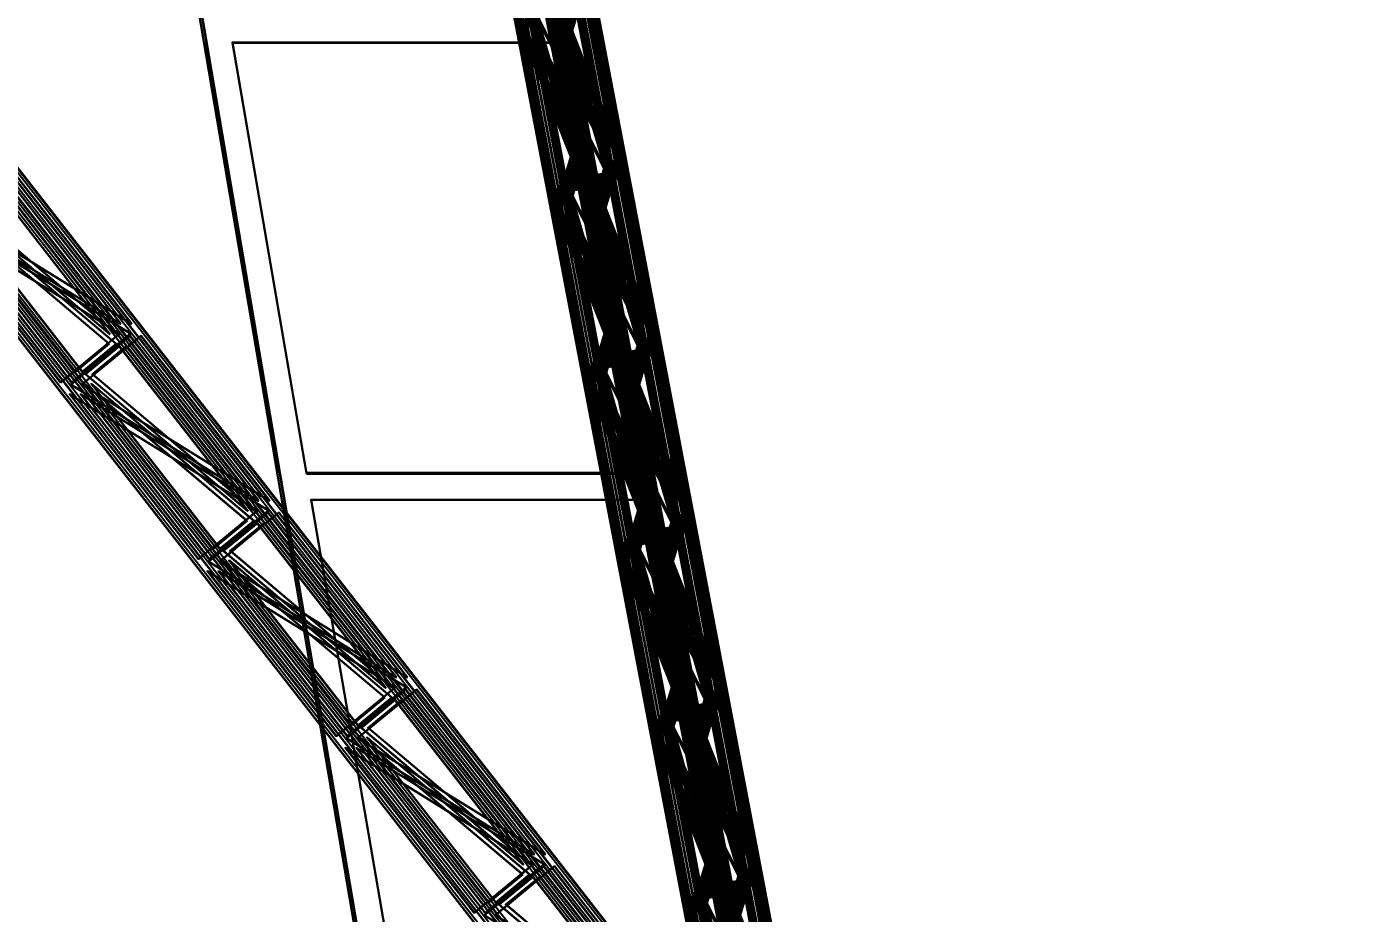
# Model space of a CAD drawing. Header units: millimetres. Extents: x -84906 to 117550, y -3000 to 338000.
# Drawn here: x 14129 to 22984, y 68178 to 74025 of the extents above; entities that cross this region are included whole.
import ezdxf

# ---------------------------------------------------------------- set-up
doc = ezdxf.new("R2010")
doc.units = ezdxf.units.MM
doc.layers.add('D-STR-DIM', color=7, linetype='Continuous', lineweight=13)
doc.layers.add('D-STR-STRC', color=7, linetype='Continuous', lineweight=25)
doc.styles.add('OpenSansCondensed-Light', font='OpenSansCondensed-Light.ttf')
doc.styles.add('TOWER_UNICODE', font='Arial Unicode.ttf')
doc.dimstyles.new('EZDXF', dxfattribs={"dimtxt": 0.25, "dimasz": 0.175, "dimexe": 0.375, "dimexo": 0.125, "dimgap": 0.1, "dimtad": 1, "dimlfac": 100, "dimzin": 12, "dimdsep": 46, "dimtxsty": 'OpenSansCondensed-Light', "dimblk": 'ARCHTICK', "dimcen": 2.5, "dimazin": 3, "dimtfac": 0.5, "dimtmove": 2, "dimatfit": 3})

# ---------------------------------------------------------------- blocks, each defined once
blk = doc.blocks.new('_ARCHTICK')
at = {"color": 0, "linetype": 'BYBLOCK', "const_width": 0.15}
blk.add_lwpolyline([(-0.5, -0.5), (0.5, 0.5)], dxfattribs=at)

msp = doc.modelspace()

# ---------------------------------------------------------------- linework, layer by layer
at = {"layer": 'D-STR-STRC'}
for points in [[(19367.7, 66200.3), (18882.7, 65799.7), (7969.6, 79799.7), (8454.5, 80200.3)], [(19371.5, 66200.3), (18886.5, 65799.7), (7973.4, 79799.7), (8458.3, 80200.3)], [(19439.7, 66200.3), (18954.8, 65799.7), (8041.7, 79799.7), (8526.6, 80200.3)], [(19443.5, 66200.3), (18958.6, 65799.7), (8045.5, 79799.7), (8530.4, 80200.3)], [(19115.4, 66149.7), (18912.2, 65850.3), (16249.1, 79850.3), (16452.3, 80149.7)], [(19130.3, 66149.7), (18927.2, 65850.3), (16264, 79850.3), (16467.2, 80149.7)], [(19094.4, 66168.5), (18927.3, 65831.5), (16264.2, 79831.5), (16431.3, 80168.5)], [(19078.8, 66185.3), (18939.1, 65814.7), (16276, 79814.7), (16415.7, 80185.3)], [(19109.7, 66168.5), (18942.5, 65831.5), (16279.4, 79831.5), (16446.5, 80168.5)], [(19066.9, 66200.3), (18948.5, 65799.7), (16285.4, 79799.7), (16403.7, 80200.3)], [(19094.3, 66185.3), (18954.5, 65814.7), (16291.4, 79814.7), (16431.1, 80185.3)], [(19082.4, 66200.3), (18964.1, 65799.7), (16300.9, 79799.7), (16419.3, 80200.3)], [(19399.1, 66149.7), (19195.9, 65850.3), (16532.8, 79850.3), (16736, 80149.7)], [(19414, 66149.7), (19210.9, 65850.3), (16547.7, 79850.3), (16750.9, 80149.7)], [(19383.7, 66168.5), (19216.6, 65831.5), (16553.5, 79831.5), (16720.6, 80168.5)], [(19399, 66168.5), (19231.8, 65831.5), (16568.7, 79831.5), (16735.8, 80168.5)], [(19371.7, 66185.3), (19232, 65814.7), (16568.9, 79814.7), (16708.6, 80185.3)], [(19362.2, 66200.3), (19243.9, 65799.7), (16580.7, 79799.7), (16699.1, 80200.3)], [(19387.1, 66185.3), (19247.4, 65814.7), (16584.3, 79814.7), (16724, 80185.3)], [(19377.7, 66200.3), (19259.4, 65799.7), (16596.3, 79799.7), (16714.6, 80200.3)], [(19297.4, 66131.4), (18979.1, 65868.6), (8066, 79868.6), (8384.2, 80131.4)], [(19301.2, 66131.4), (18982.9, 65868.6), (8069.8, 79868.6), (8388, 80131.4)], [(19343.4, 66131.4), (19025.1, 65868.6), (8112, 79868.6), (8430.2, 80131.4)], [(19347.1, 66131.4), (19028.9, 65868.6), (8115.8, 79868.6), (8434, 80131.4)], [(19131.8, 66098.3), (18998.5, 65901.7), (16335.3, 79901.7), (16468.7, 80098.3)], [(19118.1, 66110.6), (19008.4, 65889.4), (16345.2, 79889.4), (16454.9, 80110.6)], [(19146.7, 66098.3), (19013.4, 65901.7), (16350.3, 79901.7), (16483.6, 80098.3)], [(19107.8, 66121.6), (19016.1, 65878.4), (16353, 79878.4), (16444.7, 80121.6)], [(19100, 66131.4), (19022.3, 65868.6), (16359.2, 79868.6), (16436.8, 80131.4)], [(19133.3, 66110.6), (19023.6, 65889.4), (16360.5, 79889.4), (16470.2, 80110.6)], [(19123.2, 66121.6), (19031.5, 65878.4), (16368.4, 79878.4), (16460.1, 80121.6)], [(19115.5, 66131.4), (19037.8, 65868.6), (16374.7, 79868.6), (16452.4, 80131.4)], [(19312.9, 66098.3), (19179.5, 65901.7), (16516.4, 79901.7), (16649.7, 80098.3)], [(19302.7, 66110.6), (19193, 65889.4), (16529.8, 79889.4), (16639.5, 80110.6)], [(19327.8, 66098.3), (19194.5, 65901.7), (16531.3, 79901.7), (16664.7, 80098.3)], [(19294.7, 66121.6), (19203, 65878.4), (16539.9, 79878.4), (16631.6, 80121.6)], [(19317.9, 66110.6), (19208.2, 65889.4), (16545.1, 79889.4), (16654.8, 80110.6)], [(19288.4, 66131.4), (19210.8, 65868.6), (16547.6, 79868.6), (16625.3, 80131.4)], [(19310.1, 66121.6), (19218.4, 65878.4), (16555.3, 79878.4), (16647, 80121.6)], [(19304, 66131.4), (19226.3, 65868.6), (16563.2, 79868.6), (16640.8, 80131.4)], [(19597.2, 64963.9), (16823.6, 64963.9), (14256.3, 80041.4), (16729.9, 80041.4)], [(19597.2, 64961.2), (16823.6, 64961.2), (14256.3, 80038.8), (16729.9, 80038.8)], [(16823.6, 64958.2), (19597.2, 64958.2), (16729.9, 80035.8), (14256.3, 80035.8)], [(16839.3, 64963.9), (16839.3, 64963.9), (14272, 80041.4), (14272, 80041.4)], [(19379.3, 66051.2), (18947, 65969.7), (16283.8, 79969.7), (16716.2, 80051.2)], [(19379.3, 66051.2), (18947, 65969.7), (16283.8, 79969.7), (16716.2, 80051.2)], [(19379.3, 66049.7), (18947, 65968.2), (16283.8, 79968.2), (16716.2, 80049.7)], [(19379.3, 66049.7), (18947, 65968.2), (16283.8, 79968.2), (16716.2, 80049.7)], [(19379.3, 66031.8), (18947, 65950.3), (16283.8, 79950.3), (16716.2, 80031.8)], [(19379.3, 66031.8), (18947, 65950.3), (16283.8, 79950.3), (16716.2, 80031.8)], [(19379.3, 66030.3), (18947, 65948.8), (16283.8, 79948.8), (16716.2, 80030.3)], [(19379.3, 66030.3), (18947, 65948.8), (16283.8, 79948.8), (16716.2, 80030.3)], [(19379.3, 66041.1), (18947, 65958.9), (16283.9, 79958.9), (16716.1, 80041.1)], [(19581.5, 64958.2), (19581.5, 64958.2), (16714.2, 80035.8), (16714.2, 80035.8)], [(17493.6, 74335.2), (17398.3, 74012.9), (17191.3, 75101.6)], [(17509.1, 74335.2), (17413.9, 74012.9), (17206.8, 75101.6)], [(17788.9, 74335.2), (17693.7, 74012.9), (17486.6, 75101.6)], [(17804.4, 74335.2), (17709.2, 74012.9), (17502.1, 75101.6)], [(17727.3, 73221.3), (17520.9, 74306.4), (17408.4, 74008.2)], [(17717.1, 73231.8), (17510.1, 74320.4), (17414.8, 73998.1)], [(17742.7, 73221.3), (17536.3, 74306.4), (17423.9, 74008.2)], [(17732.7, 73231.8), (17525.6, 74320.4), (17430.4, 73998.1)], [(18020.2, 73221.3), (17813.8, 74306.4), (17701.3, 74008.2)], [(18012.5, 73231.8), (17805.4, 74320.4), (17710.2, 73998.1)], [(18035.6, 73221.3), (17829.2, 74306.4), (17716.8, 74008.2)], [(18028, 73231.8), (17820.9, 74320.4), (17725.7, 73998.1)], [(17759, 73195.1), (17553.8, 74273.4), (17390.3, 74032.4)], [(17740.7, 73209), (17535, 74290.7), (17400.4, 74019.6)], [(17773.9, 73195.1), (17568.8, 74273.4), (17405.3, 74032.4)], [(17755.9, 73209), (17550.2, 74290.7), (17415.7, 74019.6)], [(17775.4, 73143.6), (17570.2, 74221.9), (17476.6, 74083.9)], [(17764.3, 73151.1), (17558.6, 74232.8), (17481.5, 74077.5)], [(17756.3, 73157.6), (17549.9, 74242.7), (17485.4, 74071.9)], [(17750.2, 73162.9), (17543.1, 74251.6), (17488.6, 74067)], [(17790.3, 73143.6), (17585.2, 74221.9), (17491.5, 74083.9)], [(17779.5, 73151.1), (17573.8, 74232.8), (17496.7, 74077.5)], [(17771.7, 73157.6), (17565.3, 74242.7), (17500.9, 74071.9)], [(17765.8, 73162.9), (17558.7, 74251.6), (17504.1, 74067)], [(17956.4, 73143.6), (17751.3, 74221.9), (17657.6, 74083.9)], [(17948.9, 73151.1), (17743.2, 74232.8), (17666.1, 74077.5)], [(17943.2, 73157.6), (17736.8, 74242.7), (17672.4, 74071.9)], [(17971.3, 73143.6), (17766.2, 74221.9), (17672.6, 74083.9)], [(18042.7, 73195.1), (17837.5, 74273.4), (17674, 74032.4)], [(17938.7, 73162.9), (17731.6, 74251.6), (17677.1, 74067)], [(17964.2, 73151.1), (17758.4, 74232.8), (17681.4, 74077.5)], [(17958.6, 73157.6), (17752.2, 74242.7), (17687.8, 74071.9)], [(18057.6, 73195.1), (17852.5, 74273.4), (17689, 74032.4)], [(18030, 73209), (17824.3, 74290.7), (17689.7, 74019.6)], [(17954.2, 73162.9), (17747.2, 74251.6), (17692.6, 74067)], [(18045.2, 73209), (17839.5, 74290.7), (17705, 74019.6)], [(17994.9, 73114.7), (17791.6, 74183.5), (17482.1, 74125.2)], [(17994.9, 73114.7), (17791.6, 74183.5), (17482.1, 74125.2)], [(17994.9, 73113.2), (17791.6, 74182), (17482.1, 74123.7)], [(17994.9, 73113.2), (17791.6, 74182), (17482.1, 74123.7)], [(17994.9, 73095.4), (17791.6, 74164.2), (17482.1, 74105.9)], [(17994.9, 73095.4), (17791.6, 74164.2), (17482.1, 74105.9)], [(17994.9, 73093.8), (17791.6, 74162.7), (17482.1, 74104.3)], [(17994.9, 73093.8), (17791.6, 74162.7), (17482.1, 74104.3)], [(17994.8, 73104.9), (17791.6, 74173.3), (17482.2, 74114.4)], [(17959.1, 73062.3), (17649.6, 73004), (17446.3, 74072.8)], [(17959.1, 73062.3), (17649.6, 73004), (17446.3, 74072.8)], [(17959.1, 73060.8), (17649.6, 73002.5), (17446.3, 74071.3)], [(17959.1, 73060.8), (17649.6, 73002.5), (17446.3, 74071.3)], [(17959.1, 73043), (17649.6, 72984.7), (17446.3, 74053.5)], [(17959.1, 73043), (17649.6, 72984.7), (17446.3, 74053.5)], [(17959.1, 73041.5), (17649.6, 72983.1), (17446.3, 74052)], [(17959.1, 73041.5), (17649.6, 72983.1), (17446.3, 74052)], [(17959, 73052.2), (17649.6, 72993.4), (17446.4, 74061.8)], [(17752.2, 73134.3), (17588.7, 72893.3), (17383.6, 73971.6)], [(17736.2, 73147.1), (17601.7, 72876), (17396, 73957.6)], [(17767.2, 73134.3), (17603.7, 72893.3), (17398.5, 73971.6)], [(17724.4, 73158.5), (17612, 72860.3), (17405.6, 73945.4)], [(17751.5, 73147.1), (17617, 72876), (17411.2, 73957.6)], [(17739.9, 73158.5), (17627.4, 72860.3), (17421, 73945.4)], [(17768.6, 73082.8), (17675, 72944.7), (17469.9, 74023)], [(17759.8, 73089.2), (17682.8, 72933.9), (17477, 74015.5)], [(17753.4, 73094.8), (17689, 72924), (17482.6, 74009.1)], [(17783.6, 73082.8), (17689.9, 72944.7), (17484.8, 74023)], [(17748.6, 73099.7), (17694, 72915.1), (17487, 74003.7)], [(17775.1, 73089.2), (17698, 72933.9), (17492.3, 74015.5)], [(17768.8, 73094.8), (17704.4, 72924), (17498, 74009.1)], [(17764.1, 73099.7), (17709.6, 72915.1), (17502.5, 74003.7)], [(17949.7, 73082.8), (17856, 72944.7), (17650.9, 74023)], [(17944.5, 73089.2), (17867.4, 72933.9), (17661.7, 74015.5)], [(17964.6, 73082.8), (17871, 72944.7), (17665.8, 74023)], [(18035.9, 73134.3), (17872.4, 72893.3), (17667.3, 73971.6)], [(17940.3, 73094.8), (17875.9, 72924), (17669.5, 74009.1)], [(17937.1, 73099.7), (17882.5, 72915.1), (17675.4, 74003.7)], [(17959.7, 73089.2), (17882.6, 72933.9), (17676.9, 74015.5)], [(18050.9, 73134.3), (17887.4, 72893.3), (17682.3, 73971.6)], [(17955.8, 73094.8), (17891.4, 72924), (17684.9, 74009.1)], [(18025.5, 73147.1), (17891, 72876), (17685.3, 73957.6)], [(17952.6, 73099.7), (17898.1, 72915.1), (17691, 74003.7)], [(18017.3, 73158.5), (17904.9, 72860.3), (17698.5, 73945.4)], [(18040.8, 73147.1), (17906.3, 72876), (17700.5, 73957.6)], [(18032.8, 73158.5), (17920.3, 72860.3), (17713.9, 73945.4)], [(15781.8, 71079.6), (15781.8, 71079.6), (15298.1, 73920.4), (15298.1, 73920.4)], [(15797.5, 71082.3), (15797.5, 71082.3), (15313.8, 73923.1), (15313.8, 73923.1)], [(18240.7, 71082.3), (15974.7, 71082.3), (15486.9, 73923.1), (17704.6, 73923.1)], [(15974.8, 71079.3), (18240.8, 71079.3), (17704.5, 73920.7), (15486.9, 73920.7)], [(18240.7, 71079.6), (15974.7, 71079.6), (15486.9, 73920.4), (17704.6, 73920.4)], [(15974.8, 71076.3), (18240.8, 71076.3), (17704.5, 73917.7), (15486.9, 73917.7)], [(17715.5, 73168.5), (17620.3, 72846.2), (17413.2, 73934.9)], [(17731, 73168.5), (17635.8, 72846.2), (17428.7, 73934.9)], [(18010.8, 73168.5), (17915.6, 72846.2), (17708.5, 73934.9)], [(18026.4, 73168.5), (17931.1, 72846.2), (17724.1, 73934.9)], [(18418, 71076.3), (18418, 71076.3), (17877.7, 73917.7), (17877.7, 73917.7)], [(18433.8, 71079.3), (18433.8, 71079.3), (17893.4, 73920.7), (17893.4, 73920.7)], [(14746.1, 72065.1), (13897.5, 73153.8), (13507.3, 72831.5)], [(14749.9, 72065.1), (13901.3, 73153.8), (13511.1, 72831.5)], [(14818.2, 72065.1), (13969.6, 73153.8), (13579.4, 72831.5)], [(14822, 72065.1), (13973.4, 73153.8), (13583.2, 72831.5)], [(17939.1, 72065.1), (17732, 73153.8), (17636.8, 72831.5)], [(17954.6, 72065.1), (17747.5, 73153.8), (17652.3, 72831.5)], [(18234.4, 72065.1), (18027.3, 73153.8), (17932.1, 72831.5)], [(18249.9, 72065.1), (18042.9, 73153.8), (17947.6, 72831.5)], [(14675.8, 71996.3), (13827.2, 73084.9), (13603.7, 72900.3)], [(14679.6, 71996.3), (13831, 73084.9), (13607.5, 72900.3)], [(14721.8, 71996.3), (13873.2, 73084.9), (13649.7, 72900.3)], [(14725.6, 71996.3), (13877, 73084.9), (13653.5, 72900.3)], [(17980.9, 72028.4), (17775.8, 73106.7), (17612.3, 72865.7)], [(17962.6, 72042.4), (17756.9, 73124), (17622.4, 72852.9)], [(17995.8, 72028.4), (17790.7, 73106.7), (17627.2, 72865.7)], [(17949.2, 72054.6), (17742.8, 73139.7), (17630.4, 72841.5)], [(17977.9, 72042.4), (17772.1, 73124), (17637.6, 72852.9)], [(17964.6, 72054.6), (17758.2, 73139.7), (17645.8, 72841.5)], [(17986.2, 71984.5), (17780.5, 73066.1), (17703.4, 72910.8)], [(17978.2, 71990.9), (17771.8, 73076), (17707.4, 72905.2)], [(17972.2, 71996.3), (17765.1, 73084.9), (17710.5, 72900.3)], [(18001.5, 71984.5), (17795.7, 73066.1), (17718.7, 72910.8)], [(17993.6, 71990.9), (17787.2, 73076), (17722.8, 72905.2)], [(17987.7, 71996.3), (17780.6, 73084.9), (17726.1, 72900.3)], [(18170.9, 71984.5), (17965.1, 73066.1), (17888.1, 72910.8)], [(18165.1, 71990.9), (17958.7, 73076), (17894.3, 72905.2)], [(18264.6, 72028.4), (18059.5, 73106.7), (17896, 72865.7)], [(18160.6, 71996.3), (17953.5, 73084.9), (17899, 72900.3)], [(18186.1, 71984.5), (17980.3, 73066.1), (17903.3, 72910.8)], [(18180.5, 71990.9), (17974.1, 73076), (17909.7, 72905.2)], [(18279.5, 72028.4), (18074.4, 73106.7), (17910.9, 72865.7)], [(18251.9, 72042.4), (18046.2, 73124), (17911.7, 72852.9)], [(18176.2, 71996.3), (17969.1, 73084.9), (17914.5, 72900.3)], [(18242.1, 72054.6), (18035.7, 73139.7), (17923.3, 72841.5)], [(18267.2, 72042.4), (18061.4, 73124), (17926.9, 72852.9)], [(18257.5, 72054.6), (18051.1, 73139.7), (17938.7, 72841.5)], [(17997.3, 71977), (17792.2, 73055.3), (17698.5, 72917.2)], [(18216.9, 71948), (18013.5, 73016.9), (17704, 72958.5)], [(18216.9, 71948), (18013.5, 73016.9), (17704, 72958.5)], [(18216.9, 71946.5), (18013.5, 73015.3), (17704, 72957)], [(18216.9, 71946.5), (18013.5, 73015.3), (17704, 72957)], [(18216.9, 71928.7), (18013.5, 72997.5), (17704, 72939.2)], [(18216.9, 71928.7), (18013.5, 72997.5), (17704, 72939.2)], [(18216.9, 71927.2), (18013.5, 72996), (17704, 72937.7)], [(18216.9, 71927.2), (18013.5, 72996), (17704, 72937.7)], [(18216.8, 71938.2), (18013.5, 73006.6), (17704.1, 72947.8)], [(18012.2, 71977), (17807.1, 73055.3), (17713.4, 72917.2)], [(18178.3, 71977), (17973.2, 73055.3), (17879.6, 72917.2)], [(18193.3, 71977), (17988.2, 73055.3), (17894.5, 72917.2)], [(18181, 71895.7), (17871.5, 71837.3), (17668.2, 72906.2)], [(18181, 71895.7), (17871.5, 71837.3), (17668.2, 72906.2)], [(18181, 71894.1), (17871.5, 71835.8), (17668.2, 72904.6)], [(18181, 71894.1), (17871.5, 71835.8), (17668.2, 72904.6)], [(18181, 71876.3), (17871.5, 71818), (17668.2, 72886.8)], [(18181, 71876.3), (17871.5, 71818), (17668.2, 72886.8)], [(18181, 71874.8), (17871.5, 71816.5), (17668.2, 72885.3)], [(18181, 71874.8), (17871.5, 71816.5), (17668.2, 72885.3)], [(18181, 71885.6), (17871.5, 71826.7), (17668.3, 72895.1)], [(14669.1, 71933), (14445.6, 71748.4), (13596.9, 72837.1)], [(14672.9, 71933), (14449.4, 71748.4), (13600.7, 72837.1)], [(14715.1, 71933), (14491.6, 71748.4), (13642.9, 72837.1)], [(14718.9, 71933), (14495.4, 71748.4), (13646.7, 72837.1)], [(17974.2, 71967.6), (17810.7, 71726.6), (17605.5, 72804.9)], [(17958.2, 71980.4), (17823.7, 71709.3), (17617.9, 72791)], [(17989.1, 71967.6), (17825.6, 71726.6), (17620.5, 72804.9)], [(17973.4, 71980.4), (17838.9, 71709.3), (17633.1, 72791)], [(17990.6, 71916.1), (17896.9, 71778.1), (17691.8, 72856.4)], [(17981.8, 71922.5), (17904.7, 71767.2), (17699, 72848.9)], [(17975.4, 71928.1), (17910.9, 71757.3), (17704.5, 72842.4)], [(18005.5, 71916.1), (17911.8, 71778.1), (17706.7, 72856.4)], [(17970.5, 71933), (17916, 71748.4), (17708.9, 72837.1)], [(17997, 71922.5), (17919.9, 71767.2), (17714.2, 72848.9)], [(17990.8, 71928.1), (17926.4, 71757.3), (17719.9, 72842.4)], [(17986.1, 71933), (17931.5, 71748.4), (17724.4, 72837.1)], [(18171.6, 71916.1), (18078, 71778.1), (17872.8, 72856.4)], [(18166.4, 71922.5), (18089.3, 71767.2), (17883.6, 72848.9)], [(18186.5, 71916.1), (18092.9, 71778.1), (17887.8, 72856.4)], [(18257.9, 71967.6), (18094.4, 71726.6), (17889.2, 72804.9)], [(18162.3, 71928.1), (18097.9, 71757.3), (17891.4, 72842.4)], [(18159, 71933), (18104.4, 71748.4), (17897.4, 72837.1)], [(18181.6, 71922.5), (18104.6, 71767.2), (17898.8, 72848.9)], [(18272.8, 71967.6), (18109.3, 71726.6), (17904.2, 72804.9)], [(18177.7, 71928.1), (18113.3, 71757.3), (17906.9, 72842.4)], [(18247.5, 71980.4), (18113, 71709.3), (17907.2, 72791)], [(18174.5, 71933), (18120, 71748.4), (17912.9, 72837.1)], [(18262.7, 71980.4), (18128.2, 71709.3), (17922.4, 72791)], [(14739.4, 72001.9), (14349.2, 71679.6), (13500.5, 72768.2)], [(14743.2, 72001.9), (14353, 71679.6), (13504.3, 72768.2)], [(14811.5, 72001.9), (14421.2, 71679.6), (13572.6, 72768.2)], [(14815.3, 72001.9), (14425, 71679.6), (13576.4, 72768.2)], [(17946.4, 71991.8), (17833.9, 71693.6), (17627.5, 72778.7)], [(17937.4, 72001.9), (17842.2, 71679.6), (17635.1, 72768.2)], [(17961.8, 71991.8), (17849.4, 71693.6), (17642.9, 72778.7)], [(17953, 72001.9), (17857.7, 71679.6), (17650.7, 72768.2)], [(18239.3, 71991.8), (18126.8, 71693.6), (17920.4, 72778.7)], [(18232.8, 72001.9), (18137.5, 71679.6), (17930.4, 72768.2)], [(18254.7, 71991.8), (18142.3, 71693.6), (17935.8, 72778.7)], [(18248.3, 72001.9), (18153.1, 71679.6), (17946, 72768.2)], [(15655.6, 70898.4), (14806.9, 71987.1), (14416.7, 71664.8)], [(15659.4, 70898.4), (14810.7, 71987.1), (14420.5, 71664.8)], [(15727.6, 70898.4), (14879, 71987.1), (14488.8, 71664.8)], [(15731.4, 70898.4), (14882.8, 71987.1), (14492.6, 71664.8)], [(15585.3, 70829.6), (14736.6, 71918.3), (14513.1, 71733.7)], [(15589.1, 70829.6), (14740.4, 71918.3), (14516.9, 71733.7)], [(15631.3, 70829.6), (14782.6, 71918.3), (14559.1, 71733.7)], [(15635, 70829.6), (14786.4, 71918.3), (14562.9, 71733.7)], [(18202.8, 70861.8), (17997.7, 71940.1), (17834.2, 71699.1)], [(18184.6, 70875.7), (17978.8, 71957.4), (17844.3, 71686.2)], [(18217.7, 70861.8), (18012.6, 71940.1), (17849.1, 71699.1)], [(18171.1, 70887.9), (17964.7, 71973.1), (17852.3, 71674.8)], [(18161, 70898.4), (17953.9, 71987.1), (17858.7, 71664.8)], [(18199.8, 70875.7), (17994, 71957.4), (17859.5, 71686.2)], [(18186.6, 70887.9), (17980.1, 71973.1), (17867.7, 71674.8)], [(18176.5, 70898.4), (17969.5, 71987.1), (17874.2, 71664.8)], [(18200.1, 70824.2), (17993.7, 71909.4), (17929.3, 71738.5)], [(18194.1, 70829.6), (17987, 71918.3), (17932.5, 71733.7)], [(18215.5, 70824.2), (18009.1, 71909.4), (17944.7, 71738.5)], [(18209.6, 70829.6), (18002.5, 71918.3), (17948, 71733.7)], [(18387, 70824.2), (18180.6, 71909.4), (18116.2, 71738.5)], [(18486.5, 70861.8), (18281.4, 71940.1), (18117.9, 71699.1)], [(18382.6, 70829.6), (18175.5, 71918.3), (18120.9, 71733.7)], [(18402.5, 70824.2), (18196, 71909.4), (18131.6, 71738.5)], [(18501.4, 70861.8), (18296.3, 71940.1), (18132.8, 71699.1)], [(18473.9, 70875.7), (18268.1, 71957.4), (18133.6, 71686.2)], [(18398.1, 70829.6), (18191, 71918.3), (18136.5, 71733.7)], [(18464, 70887.9), (18257.6, 71973.1), (18145.2, 71674.8)], [(18489.1, 70875.7), (18283.3, 71957.4), (18148.8, 71686.2)], [(18456.3, 70898.4), (18249.2, 71987.1), (18154, 71664.8)], [(18479.5, 70887.9), (18273, 71973.1), (18160.6, 71674.8)], [(18471.9, 70898.4), (18264.8, 71987.1), (18169.6, 71664.8)], [(18219.2, 70810.3), (18014.1, 71888.6), (17920.4, 71750.5)], [(18208.2, 70817.8), (18002.4, 71899.5), (17925.4, 71744.1)], [(18438.8, 70781.3), (18235.5, 71850.2), (17926, 71791.8)], [(18438.8, 70781.3), (18235.5, 71850.2), (17926, 71791.8)], [(18438.8, 70779.8), (18235.5, 71848.7), (17926, 71790.3)], [(18438.8, 70779.8), (18235.5, 71848.7), (17926, 71790.3)], [(18438.7, 70771.5), (18235.5, 71840), (17926, 71781.1)], [(18438.8, 70762), (18235.5, 71830.9), (17926, 71772.5)], [(18438.8, 70762), (18235.5, 71830.9), (17926, 71772.5)], [(18438.8, 70760.5), (18235.5, 71829.4), (17926, 71771)], [(18438.8, 70760.5), (18235.5, 71829.4), (17926, 71771)], [(18234.1, 70810.3), (18029, 71888.6), (17935.4, 71750.5)], [(18223.4, 70817.8), (18017.6, 71899.5), (17940.6, 71744.1)], [(18400.3, 70810.3), (18195.1, 71888.6), (18101.5, 71750.5)], [(18392.8, 70817.8), (18187, 71899.5), (18110, 71744.1)], [(18415.2, 70810.3), (18210.1, 71888.6), (18116.4, 71750.5)], [(18408, 70817.8), (18202.3, 71899.5), (18125.2, 71744.1)], [(18402.9, 70729), (18093.4, 70670.6), (17890.1, 71739.5)], [(18402.9, 70729), (18093.4, 70670.6), (17890.1, 71739.5)], [(18402.9, 70727.5), (18093.4, 70669.1), (17890.1, 71738)], [(18402.9, 70727.5), (18093.4, 70669.1), (17890.1, 71738)], [(18402.9, 70718.9), (18093.5, 70660), (17890.2, 71728.5)], [(15578.5, 70766.3), (15355, 70581.7), (14506.4, 71670.4)], [(15582.3, 70766.3), (15358.8, 70581.7), (14510.2, 71670.4)], [(15624.5, 70766.3), (15401, 70581.7), (14552.4, 71670.4)], [(15628.3, 70766.3), (15404.8, 70581.7), (14556.2, 71670.4)], [(18402.9, 70709.7), (18093.4, 70651.3), (17890.1, 71720.2)], [(18402.9, 70709.7), (18093.4, 70651.3), (17890.1, 71720.2)], [(18402.9, 70708.2), (18093.4, 70649.8), (17890.1, 71718.7)], [(18402.9, 70708.2), (18093.4, 70649.8), (17890.1, 71718.7)], [(18212.5, 70749.5), (18118.8, 70611.4), (17913.7, 71689.7)], [(18203.7, 70755.9), (18126.7, 70600.5), (17920.9, 71682.2)], [(18197.3, 70761.5), (18132.9, 70590.6), (17926.5, 71675.8)], [(18227.4, 70749.5), (18133.8, 70611.4), (17928.7, 71689.7)], [(18192.4, 70766.3), (18137.9, 70581.7), (17930.8, 71670.4)], [(18218.9, 70755.9), (18141.9, 70600.5), (17936.1, 71682.2)], [(18212.7, 70761.5), (18148.3, 70590.6), (17941.9, 71675.8)], [(18208, 70766.3), (18153.4, 70581.7), (17946.4, 71670.4)], [(18393.5, 70749.5), (18299.9, 70611.4), (18094.8, 71689.7)], [(18388.3, 70755.9), (18311.3, 70600.5), (18105.5, 71682.2)], [(18408.5, 70749.5), (18314.8, 70611.4), (18109.7, 71689.7)], [(18384.2, 70761.5), (18319.8, 70590.6), (18113.4, 71675.8)], [(18380.9, 70766.3), (18326.4, 70581.7), (18119.3, 71670.4)], [(18403.5, 70755.9), (18326.5, 70600.5), (18120.7, 71682.2)], [(18399.6, 70761.5), (18335.2, 70590.6), (18128.8, 71675.8)], [(18396.5, 70766.3), (18341.9, 70581.7), (18134.8, 71670.4)], [(15648.8, 70835.2), (15258.6, 70512.9), (14410, 71601.6)], [(15652.6, 70835.2), (15262.4, 70512.9), (14413.8, 71601.6)], [(15720.9, 70835.2), (15330.7, 70512.9), (14482, 71601.6)], [(15724.7, 70835.2), (15334.5, 70512.9), (14485.8, 71601.6)], [(18196.1, 70800.9), (18032.6, 70559.9), (17827.5, 71638.2)], [(18180.1, 70813.8), (18045.6, 70542.6), (17839.8, 71624.3)], [(18211, 70800.9), (18047.5, 70559.9), (17842.4, 71638.2)], [(18168.3, 70825.2), (18055.9, 70526.9), (17849.5, 71612.1)], [(18195.3, 70813.8), (18060.8, 70542.6), (17855.1, 71624.3)], [(18159.4, 70835.2), (18064.1, 70512.9), (17857, 71601.6)], [(18183.7, 70825.2), (18071.3, 70526.9), (17864.9, 71612.1)], [(18174.9, 70835.2), (18079.7, 70512.9), (17872.6, 71601.6)], [(18479.8, 70800.9), (18316.3, 70559.9), (18111.2, 71638.2)], [(18494.7, 70800.9), (18331.2, 70559.9), (18126.1, 71638.2)], [(18469.4, 70813.8), (18334.9, 70542.6), (18129.1, 71624.3)], [(18461.2, 70825.2), (18348.8, 70526.9), (18142.3, 71612.1)], [(18484.6, 70813.8), (18350.1, 70542.6), (18144.4, 71624.3)], [(18454.7, 70835.2), (18359.5, 70512.9), (18152.4, 71601.6)], [(18476.6, 70825.2), (18364.2, 70526.9), (18157.8, 71612.1)], [(18470.2, 70835.2), (18375, 70512.9), (18167.9, 71601.6)], [(16295.2, 68064.1), (16295.2, 68064.1), (15811.5, 70904.9), (15811.5, 70904.9)], [(16311, 68066.8), (16311, 68066.8), (15827.3, 70907.6), (15827.3, 70907.6)], [(18809.8, 68066.8), (16492.6, 68066.8), (16004.7, 70907.6), (18273.7, 70907.6)], [(16492.6, 68063.8), (18809.9, 68063.8), (18273.6, 70905.2), (16004.7, 70905.2)], [(18809.8, 68064.1), (16492.6, 68064.1), (16004.7, 70904.9), (18273.7, 70904.9)], [(16492.6, 68060.8), (18809.9, 68060.8), (18273.6, 70902.2), (16004.7, 70902.2)], [(18991.5, 68060.8), (18991.5, 68060.8), (18451.2, 70902.2), (18451.2, 70902.2)], [(19007.2, 68063.8), (19007.2, 68063.8), (18466.9, 70905.2), (18466.9, 70905.2)], [(16565, 69731.8), (15716.4, 70820.4), (15326.1, 70498.1)], [(16568.8, 69731.8), (15720.2, 70820.4), (15329.9, 70498.1)], [(16637.1, 69731.8), (15788.4, 70820.4), (15398.2, 70498.1)], [(16640.9, 69731.8), (15792.2, 70820.4), (15402, 70498.1)], [(18424.7, 69695.1), (18219.6, 70773.4), (18056.1, 70532.4)], [(18406.5, 69709), (18200.7, 70790.7), (18066.2, 70519.6)], [(18439.7, 69695.1), (18234.5, 70773.4), (18071, 70532.4)], [(18393.1, 69721.3), (18186.7, 70806.4), (18074.2, 70508.2)], [(18382.9, 69731.8), (18175.8, 70820.4), (18080.6, 70498.1)], [(18421.7, 69709), (18216, 70790.7), (18081.5, 70519.6)], [(18408.5, 69721.3), (18202.1, 70806.4), (18089.6, 70508.2)], [(18398.5, 69731.8), (18191.4, 70820.4), (18096.2, 70498.1)], [(18708.4, 69695.1), (18503.3, 70773.4), (18339.8, 70532.4)], [(18723.4, 69695.1), (18518.3, 70773.4), (18354.8, 70532.4)], [(18695.8, 69709), (18490, 70790.7), (18355.5, 70519.6)], [(18686, 69721.3), (18479.6, 70806.4), (18367.1, 70508.2)], [(18711, 69709), (18505.3, 70790.7), (18370.8, 70519.6)], [(18678.3, 69731.8), (18471.2, 70820.4), (18375.9, 70498.1)], [(18701.4, 69721.3), (18495, 70806.4), (18382.5, 70508.2)], [(18693.8, 69731.8), (18486.7, 70820.4), (18391.5, 70498.1)], [(16494.7, 69662.9), (15646.1, 70751.6), (15422.5, 70567)], [(16498.5, 69662.9), (15649.9, 70751.6), (15426.3, 70567)], [(16540.7, 69662.9), (15692.1, 70751.6), (15468.5, 70567)], [(16544.5, 69662.9), (15695.8, 70751.6), (15472.3, 70567)], [(18441.1, 69643.6), (18236, 70721.9), (18142.4, 70583.9)], [(18430.1, 69651.1), (18224.3, 70732.8), (18147.3, 70577.5)], [(18660.7, 69614.7), (18457.4, 70683.5), (18147.9, 70625.2)], [(18660.7, 69614.7), (18457.4, 70683.5), (18147.9, 70625.2)], [(18660.7, 69613.2), (18457.4, 70682), (18147.9, 70623.7)], [(18660.7, 69613.2), (18457.4, 70682), (18147.9, 70623.7)], [(18660.6, 69604.9), (18457.4, 70673.3), (18147.9, 70614.4)], [(18422.1, 69657.6), (18215.6, 70742.7), (18151.2, 70571.9)], [(18416, 69662.9), (18208.9, 70751.6), (18154.4, 70567)], [(18456.1, 69643.6), (18251, 70721.9), (18157.3, 70583.9)], [(18445.3, 69651.1), (18239.6, 70732.8), (18162.5, 70577.5)], [(18437.5, 69657.6), (18231, 70742.7), (18166.6, 70571.9)], [(18431.6, 69662.9), (18224.5, 70751.6), (18169.9, 70567)], [(18622.2, 69643.6), (18417.1, 70721.9), (18323.4, 70583.9)], [(18614.7, 69651.1), (18409, 70732.8), (18331.9, 70577.5)], [(18609, 69657.6), (18402.5, 70742.7), (18338.1, 70571.9)], [(18637.1, 69643.6), (18432, 70721.9), (18338.4, 70583.9)], [(18604.5, 69662.9), (18397.4, 70751.6), (18342.8, 70567)], [(18629.9, 69651.1), (18424.2, 70732.8), (18347.1, 70577.5)], [(18624.4, 69657.6), (18418, 70742.7), (18353.6, 70571.9)], [(18620, 69662.9), (18412.9, 70751.6), (18358.4, 70567)], [(18660.7, 69595.4), (18457.4, 70664.2), (18147.9, 70605.9)], [(18660.7, 69595.4), (18457.4, 70664.2), (18147.9, 70605.9)], [(18660.7, 69593.8), (18457.4, 70662.7), (18147.9, 70604.3)], [(18660.7, 69593.8), (18457.4, 70662.7), (18147.9, 70604.3)], [(16488, 69599.7), (16264.4, 69415.1), (15415.8, 70503.7)], [(16491.7, 69599.7), (16268.2, 69415.1), (15419.6, 70503.7)], [(16533.9, 69599.7), (16310.4, 69415.1), (15461.8, 70503.7)], [(16537.7, 69599.7), (16314.2, 69415.1), (15465.6, 70503.7)], [(18624.9, 69562.3), (18315.4, 69504), (18112.1, 70572.8)], [(18624.9, 69562.3), (18315.4, 69504), (18112.1, 70572.8)], [(18624.9, 69560.8), (18315.4, 69502.5), (18112.1, 70571.3)], [(18624.9, 69560.8), (18315.4, 69502.5), (18112.1, 70571.3)], [(18624.8, 69552.2), (18315.4, 69493.4), (18112.1, 70561.8)], [(18624.9, 69543), (18315.4, 69484.7), (18112.1, 70553.5)], [(18624.9, 69543), (18315.4, 69484.7), (18112.1, 70553.5)], [(18624.9, 69541.5), (18315.4, 69483.1), (18112.1, 70552)], [(18624.9, 69541.5), (18315.4, 69483.1), (18112.1, 70552)], [(18434.4, 69582.8), (18340.8, 69444.7), (18135.6, 70523)], [(18425.6, 69589.2), (18348.6, 69433.9), (18142.8, 70515.5)], [(18419.2, 69594.8), (18354.8, 69424), (18148.4, 70509.1)], [(18449.4, 69582.8), (18355.7, 69444.7), (18150.6, 70523)], [(18414.4, 69599.7), (18359.8, 69415.1), (18152.7, 70503.7)], [(18440.9, 69589.2), (18363.8, 69433.9), (18158, 70515.5)], [(18434.6, 69594.8), (18370.2, 69424), (18163.8, 70509.1)], [(18429.9, 69599.7), (18375.4, 69415.1), (18168.3, 70503.7)], [(18615.5, 69582.8), (18521.8, 69444.7), (18316.7, 70523)], [(18610.2, 69589.2), (18533.2, 69433.9), (18327.4, 70515.5)], [(18630.4, 69582.8), (18536.7, 69444.7), (18331.6, 70523)], [(18606.1, 69594.8), (18541.7, 69424), (18335.3, 70509.1)], [(18602.8, 69599.7), (18548.3, 69415.1), (18341.2, 70503.7)], [(18625.5, 69589.2), (18548.4, 69433.9), (18342.7, 70515.5)], [(18621.5, 69594.8), (18557.1, 69424), (18350.7, 70509.1)], [(18618.4, 69599.7), (18563.8, 69415.1), (18356.7, 70503.7)], [(16558.3, 69668.5), (16168, 69346.2), (15319.4, 70434.9)], [(16562.1, 69668.5), (16171.8, 69346.2), (15323.2, 70434.9)], [(16630.3, 69668.5), (16240.1, 69346.2), (15391.5, 70434.9)], [(16634.1, 69668.5), (16243.9, 69346.2), (15395.3, 70434.9)], [(18418, 69634.3), (18254.5, 69393.3), (18049.4, 70471.6)], [(18402, 69647.1), (18267.5, 69376), (18061.8, 70457.6)], [(18432.9, 69634.3), (18269.4, 69393.3), (18064.3, 70471.6)], [(18390.2, 69658.5), (18277.8, 69360.3), (18071.4, 70445.4)], [(18417.2, 69647.1), (18282.7, 69376), (18077, 70457.6)], [(18381.3, 69668.5), (18286.1, 69346.2), (18079, 70434.9)], [(18405.6, 69658.5), (18293.2, 69360.3), (18086.8, 70445.4)], [(18396.8, 69668.5), (18301.6, 69346.2), (18094.5, 70434.9)], [(18701.7, 69634.3), (18538.2, 69393.3), (18333.1, 70471.6)], [(18716.7, 69634.3), (18553.2, 69393.3), (18348, 70471.6)], [(18691.3, 69647.1), (18556.8, 69376), (18351.1, 70457.6)], [(18683.1, 69658.5), (18570.7, 69360.3), (18364.3, 70445.4)], [(18706.5, 69647.1), (18572, 69376), (18366.3, 70457.6)], [(18676.6, 69668.5), (18581.4, 69346.2), (18374.3, 70434.9)], [(18698.5, 69658.5), (18586.1, 69360.3), (18379.7, 70445.4)], [(18692.2, 69668.5), (18596.9, 69346.2), (18389.8, 70434.9)], [(17474.4, 68565.1), (16625.8, 69653.8), (16235.6, 69331.5)], [(17478.2, 68565.1), (16629.6, 69653.8), (16239.4, 69331.5)], [(17546.5, 68565.1), (16697.9, 69653.8), (16307.6, 69331.5)], [(17550.3, 68565.1), (16701.7, 69653.8), (16311.4, 69331.5)], [(18646.7, 68528.4), (18441.5, 69606.7), (18278, 69365.7)], [(18628.4, 68542.4), (18422.7, 69624), (18288.2, 69352.9)], [(18661.6, 68528.4), (18456.5, 69606.7), (18293, 69365.7)], [(18615, 68554.6), (18408.6, 69639.7), (18296.2, 69341.5)], [(18604.9, 68565.1), (18397.8, 69653.8), (18302.5, 69331.5)], [(18643.6, 68542.4), (18437.9, 69624), (18303.4, 69352.9)], [(18630.4, 68554.6), (18424, 69639.7), (18311.6, 69341.5)], [(18620.4, 68565.1), (18413.3, 69653.8), (18318.1, 69331.5)], [(18930.4, 68528.4), (18725.3, 69606.7), (18561.8, 69365.7)], [(18945.3, 68528.4), (18740.2, 69606.7), (18576.7, 69365.7)], [(18917.7, 68542.4), (18712, 69624), (18577.5, 69352.9)], [(18907.9, 68554.6), (18701.5, 69639.7), (18589, 69341.5)], [(18932.9, 68542.4), (18727.2, 69624), (18592.7, 69352.9)], [(18900.2, 68565.1), (18693.1, 69653.8), (18597.9, 69331.5)], [(18923.3, 68554.6), (18716.9, 69639.7), (18604.5, 69341.5)], [(18915.7, 68565.1), (18708.6, 69653.8), (18613.4, 69331.5)], [(17404.1, 68496.3), (16555.5, 69584.9), (16332, 69400.3)], [(17407.9, 68496.3), (16559.3, 69584.9), (16335.8, 69400.3)], [(17450.1, 68496.3), (16601.5, 69584.9), (16378, 69400.3)], [(17453.9, 68496.3), (16605.3, 69584.9), (16381.7, 69400.3)], [(18663.1, 68477), (18458, 69555.3), (18364.3, 69417.2)], [(18652, 68484.5), (18446.3, 69566.1), (18369.2, 69410.8)], [(18882.6, 68448), (18679.3, 69516.9), (18369.8, 69458.5)], [(18882.6, 68448), (18679.3, 69516.9), (18369.8, 69458.5)], [(18882.6, 68446.5), (18679.3, 69515.3), (18369.8, 69457)], [(18882.6, 68446.5), (18679.3, 69515.3), (18369.8, 69457)], [(18644, 68490.9), (18437.6, 69576), (18373.2, 69405.2)], [(18637.9, 68496.3), (18430.9, 69584.9), (18376.3, 69400.3)], [(18678, 68477), (18472.9, 69555.3), (18379.2, 69417.2)], [(18667.3, 68484.5), (18461.5, 69566.1), (18384.5, 69410.8)], [(18659.4, 68490.9), (18453, 69576), (18388.6, 69405.2)], [(18653.5, 68496.3), (18446.4, 69584.9), (18391.9, 69400.3)], [(18844.1, 68477), (18639, 69555.3), (18545.3, 69417.2)], [(18836.6, 68484.5), (18630.9, 69566.1), (18553.8, 69410.8)], [(18830.9, 68490.9), (18624.5, 69576), (18560.1, 69405.2)], [(18859, 68477), (18653.9, 69555.3), (18560.3, 69417.2)], [(18826.4, 68496.3), (18619.3, 69584.9), (18564.8, 69400.3)], [(18851.9, 68484.5), (18646.1, 69566.1), (18569.1, 69410.8)], [(18846.3, 68490.9), (18639.9, 69576), (18575.5, 69405.2)], [(18842, 68496.3), (18634.9, 69584.9), (18580.3, 69400.3)], [(18882.6, 68428.7), (18679.3, 69497.5), (18369.8, 69439.2)], [(18882.6, 68428.7), (18679.3, 69497.5), (18369.8, 69439.2)], [(18882.6, 68427.2), (18679.3, 69496), (18369.8, 69437.7)], [(18882.6, 68427.2), (18679.3, 69496), (18369.8, 69437.7)], [(18882.6, 68438.2), (18679.3, 69506.6), (18369.9, 69447.8)], [(17397.4, 68433), (17173.9, 68248.4), (16325.2, 69337.1)], [(17401.2, 68433), (17177.6, 68248.4), (16329, 69337.1)], [(17443.4, 68433), (17219.8, 68248.4), (16371.2, 69337.1)], [(17447.2, 68433), (17223.6, 68248.4), (16375, 69337.1)], [(18846.8, 68395.7), (18537.3, 68337.3), (18334, 69406.2)], [(18846.8, 68395.7), (18537.3, 68337.3), (18334, 69406.2)], [(18846.8, 68394.1), (18537.3, 68335.8), (18334, 69404.6)], [(18846.8, 68394.1), (18537.3, 68335.8), (18334, 69404.6)], [(18846.8, 68376.3), (18537.3, 68318), (18334, 69386.8)], [(18846.8, 68376.3), (18537.3, 68318), (18334, 69386.8)], [(18846.8, 68374.8), (18537.3, 68316.5), (18334, 69385.3)], [(18846.8, 68374.8), (18537.3, 68316.5), (18334, 69385.3)], [(18846.8, 68385.6), (18537.3, 68326.7), (18334.1, 69395.1)], [(18656.3, 68416.1), (18562.7, 68278.1), (18357.6, 69356.4)], [(18647.6, 68422.5), (18570.5, 68267.2), (18364.8, 69348.9)], [(18641.1, 68428.1), (18576.7, 68257.3), (18370.3, 69342.4)], [(18671.3, 68416.1), (18577.6, 68278.1), (18372.5, 69356.4)], [(18636.3, 68433), (18581.8, 68248.4), (18374.7, 69337.1)], [(18662.8, 68422.5), (18585.7, 68267.2), (18380, 69348.9)], [(18656.6, 68428.1), (18592.1, 68257.3), (18385.7, 69342.4)], [(18651.8, 68433), (18597.3, 68248.4), (18390.2, 69337.1)], [(18837.4, 68416.1), (18743.7, 68278.1), (18538.6, 69356.4)], [(18832.2, 68422.5), (18755.1, 68267.2), (18549.4, 69348.9)], [(18852.3, 68416.1), (18758.7, 68278.1), (18553.6, 69356.4)], [(18828.1, 68428.1), (18763.6, 68257.3), (18557.2, 69342.4)], [(18824.8, 68433), (18770.2, 68248.4), (18563.1, 69337.1)], [(18847.4, 68422.5), (18770.4, 68267.2), (18564.6, 69348.9)], [(18843.5, 68428.1), (18779.1, 68257.3), (18572.6, 69342.4)], [(18840.3, 68433), (18785.8, 68248.4), (18578.7, 69337.1)], [(17467.7, 68501.9), (17077.5, 68179.6), (16228.8, 69268.2)], [(17471.5, 68501.9), (17081.3, 68179.6), (16232.6, 69268.2)], [(17539.8, 68501.9), (17149.5, 68179.6), (16300.9, 69268.2)], [(17543.6, 68501.9), (17153.3, 68179.6), (16304.7, 69268.2)], [(18639.9, 68467.6), (18476.4, 68226.6), (18271.3, 69304.9)], [(18623.9, 68480.4), (18489.4, 68209.3), (18283.7, 69291)], [(18654.9, 68467.6), (18491.4, 68226.6), (18286.3, 69304.9)], [(18612.2, 68491.8), (18499.7, 68193.6), (18293.3, 69278.7)], [(18639.2, 68480.4), (18504.7, 68209.3), (18298.9, 69291)], [(18603.2, 68501.9), (18508, 68179.6), (18300.9, 69268.2)], [(18627.6, 68491.8), (18515.1, 68193.6), (18308.7, 69278.7)], [(18618.8, 68501.9), (18523.5, 68179.6), (18316.4, 69268.2)], [(18923.6, 68467.6), (18760.1, 68226.6), (18555, 69304.9)], [(18938.6, 68467.6), (18775.1, 68226.6), (18570, 69304.9)], [(18913.2, 68480.4), (18778.7, 68209.3), (18573, 69291)], [(18905.1, 68491.8), (18792.6, 68193.6), (18586.2, 69278.7)], [(18928.5, 68480.4), (18794, 68209.3), (18588.2, 69291)], [(18898.5, 68501.9), (18803.3, 68179.6), (18596.2, 69268.2)], [(18920.5, 68491.8), (18808, 68193.6), (18601.6, 69278.7)], [(18914.1, 68501.9), (18818.9, 68179.6), (18611.8, 69268.2)], [(18383.9, 67398.4), (17535.2, 68487.1), (17145, 68164.8)], [(18387.6, 67398.4), (17539, 68487.1), (17148.8, 68164.8)], [(18455.9, 67398.4), (17607.3, 68487.1), (17217.1, 68164.8)], [(18459.7, 67398.4), (17611.1, 68487.1), (17220.9, 68164.8)], [(18850.3, 67375.7), (18644.6, 68457.4), (18510.1, 68186.2)], [(18836.9, 67387.9), (18630.5, 68473.1), (18518.1, 68174.8)], [(18826.8, 67398.4), (18619.7, 68487.1), (18524.5, 68164.8)], [(18865.6, 67375.7), (18659.8, 68457.4), (18525.3, 68186.2)], [(18852.3, 67387.9), (18645.9, 68473.1), (18533.5, 68174.8)], [(18842.3, 67398.4), (18635.2, 68487.1), (18540, 68164.8)], [(19139.6, 67375.7), (18933.9, 68457.4), (18799.4, 68186.2)], [(19129.8, 67387.9), (18923.4, 68473.1), (18811, 68174.8)], [(19154.9, 67375.7), (18949.1, 68457.4), (18814.6, 68186.2)], [(19122.1, 67398.4), (18915, 68487.1), (18819.8, 68164.8)], [(19145.2, 67387.9), (18938.8, 68473.1), (18826.4, 68174.8)], [(19137.7, 67398.4), (18930.6, 68487.1), (18835.3, 68164.8)], [(18313.5, 67329.6), (17464.9, 68418.3), (17241.4, 68233.7)], [(18317.3, 67329.6), (17468.7, 68418.3), (17245.2, 68233.7)], [(18359.5, 67329.6), (17510.9, 68418.3), (17287.4, 68233.7)], [(18363.3, 67329.6), (17514.7, 68418.3), (17291.2, 68233.7)], [(18868.6, 67361.8), (18663.5, 68440.1), (18500, 68199.1)], [(18883.5, 67361.8), (18678.4, 68440.1), (18514.9, 68199.1)], [(18885, 67310.3), (18679.9, 68388.6), (18586.2, 68250.5)], [(18874, 67317.8), (18668.2, 68399.5), (18591.2, 68244.1)], [(18865.9, 67324.2), (18659.5, 68409.4), (18595.1, 68238.5)], [(18859.9, 67329.6), (18652.8, 68418.3), (18598.2, 68233.7)], [(18899.9, 67310.3), (18694.8, 68388.6), (18601.2, 68250.5)], [(18889.2, 67317.8), (18683.4, 68399.5), (18606.4, 68244.1)], [(18881.3, 67324.2), (18674.9, 68409.4), (18610.5, 68238.5)], [(18875.4, 67329.6), (18668.3, 68418.3), (18613.8, 68233.7)], [(19066, 67310.3), (18860.9, 68388.6), (18767.3, 68250.5)], [(19058.6, 67317.8), (18852.8, 68399.5), (18775.8, 68244.1)], [(19052.8, 67324.2), (18846.4, 68409.4), (18782, 68238.5)], [(19081, 67310.3), (18875.9, 68388.6), (18782.2, 68250.5)], [(19152.3, 67361.8), (18947.2, 68440.1), (18783.7, 68199.1)], [(19048.3, 67329.6), (18841.3, 68418.3), (18786.7, 68233.7)], [(19073.8, 67317.8), (18868, 68399.5), (18791, 68244.1)], [(19068.2, 67324.2), (18861.8, 68409.4), (18797.4, 68238.5)], [(19167.2, 67361.8), (18962.1, 68440.1), (18798.6, 68199.1)], [(19063.9, 67329.6), (18856.8, 68418.3), (18802.2, 68233.7)], [(19104.6, 67281.3), (18901.2, 68350.2), (18591.7, 68291.8)], [(19104.6, 67281.3), (18901.2, 68350.2), (18591.7, 68291.8)], [(19104.6, 67279.8), (18901.2, 68348.7), (18591.7, 68290.3)], [(19104.6, 67279.8), (18901.2, 68348.7), (18591.7, 68290.3)], [(19104.6, 67262), (18901.2, 68330.9), (18591.7, 68272.5)], [(19104.6, 67262), (18901.2, 68330.9), (18591.7, 68272.5)], [(19104.6, 67260.5), (18901.2, 68329.4), (18591.7, 68271)], [(19104.6, 67260.5), (18901.2, 68329.4), (18591.7, 68271)], [(19104.5, 67271.5), (18901.2, 68340), (18591.8, 68281.1)], [(19068.7, 67229), (18759.2, 67170.6), (18555.9, 68239.5)], [(19068.7, 67229), (18759.2, 67170.6), (18555.9, 68239.5)], [(19068.7, 67227.5), (18759.2, 67169.1), (18555.9, 68238)], [(19068.7, 67227.5), (18759.2, 67169.1), (18555.9, 68238)], [(19068.7, 67209.7), (18759.2, 67151.3), (18555.9, 68220.2)], [(19068.7, 67209.7), (18759.2, 67151.3), (18555.9, 68220.2)], [(19068.7, 67208.2), (18759.2, 67149.8), (18555.9, 68218.7)], [(19068.7, 67208.2), (18759.2, 67149.8), (18555.9, 68218.7)], [(19068.7, 67218.9), (18759.2, 67160), (18556, 68228.5)], [(18878.3, 67249.5), (18784.6, 67111.4), (18579.5, 68189.7)], [(18893.2, 67249.5), (18799.6, 67111.4), (18594.4, 68189.7)], [(19059.3, 67249.5), (18965.7, 67111.4), (18760.6, 68189.7)], [(19074.3, 67249.5), (18980.6, 67111.4), (18775.5, 68189.7)], [(18869.5, 67255.9), (18792.4, 67100.5), (18586.7, 68182.2)], [(18884.7, 67255.9), (18807.7, 67100.5), (18601.9, 68182.2)], [(19054.1, 67255.9), (18977.1, 67100.5), (18771.3, 68182.2)], [(19069.3, 67255.9), (18992.3, 67100.5), (18786.5, 68182.2)]]:
    msp.add_lwpolyline(points, close=True, dxfattribs=at)
for points in [[(19352.5, 66187.7), (8439.4, 80187.7)], [(19367.7, 66200.3), (8454.5, 80200.3)], [(19428.4, 66187.7), (8515.2, 80187.7)], [(19443.5, 66200.3), (8530.4, 80200.3)], [(19063.2, 66187.7), (16400, 80187.7)], [(19066.9, 66200.3), (16403.7, 80200.3)], [(19074.5, 66173.7), (16411.3, 80173.7)], [(19078.8, 66185.3), (16415.7, 80185.3)], [(19089.2, 66157.9), (16426.1, 80157.9)], [(19094.4, 66168.5), (16431.3, 80168.5)], [(19115.4, 66149.7), (16452.3, 80149.7)], [(19374, 66187.7), (16710.9, 80187.7)], [(19377.7, 66200.3), (16714.6, 80200.3)], [(19382.8, 66173.7), (16719.7, 80173.7)], [(19387.1, 66185.3), (16724, 80185.3)], [(19393.7, 66157.9), (16730.6, 80157.9)], [(19399, 66168.5), (16735.8, 80168.5)], [(19414, 66149.7), (16750.9, 80149.7)], [(19282.2, 66118.9), (8369.1, 80118.9)], [(19297.4, 66131.4), (8384.2, 80131.4)], [(19332, 66118.9), (8418.9, 80118.9)], [(19347.1, 66131.4), (8434, 80131.4)], [(19096.3, 66118.9), (16433.1, 80118.9)], [(19100, 66131.4), (16436.8, 80131.4)], [(19103.4, 66110), (16440.3, 80110)], [(19107.8, 66121.6), (16444.7, 80121.6)], [(19109.1, 66140.4), (16445.9, 80140.4)], [(19112.8, 66100), (16449.7, 80100)], [(19118.1, 66110.6), (16454.9, 80110.6)], [(19125.5, 66088.9), (16462.3, 80088.9)], [(19131.8, 66098.3), (16468.7, 80098.3)], [(19300.3, 66118.9), (16637.1, 80118.9)], [(19304, 66131.4), (16640.8, 80131.4)], [(19305.8, 66110), (16642.6, 80110)], [(19310.1, 66121.6), (16647, 80121.6)], [(19312.7, 66100), (16649.5, 80100)], [(19317.9, 66110.6), (16654.8, 80110.6)], [(19321.4, 66088.9), (16658.3, 80088.9)], [(19327.8, 66098.3), (16664.7, 80098.3)], [(19407.7, 66140.4), (16744.6, 80140.4)], [(16823.6, 64961.2), (14256.3, 80038.8)], [(16823.6, 64961.2), (14256.3, 80038.8)], [(16843.6, 64961.2), (14276.3, 80038.8)], [(18947, 65969.7), (16283.8, 79969.7)], [(18947, 65969.7), (16283.8, 79969.7)], [(18966.6, 65973.4), (16303.5, 79973.4)], [(18966.6, 65973.4), (16303.5, 79973.4)], [(19359.6, 66047.5), (16696.5, 80047.5)], [(19359.6, 66047.5), (16696.5, 80047.5)], [(19359.6, 66037.4), (16696.5, 80037.4)], [(19359.6, 66026.6), (16696.5, 80026.6)], [(19359.6, 66026.6), (16696.5, 80026.6)], [(19577.2, 64961.2), (16709.9, 80038.8)], [(19379.3, 66041.1), (16716.1, 80041.1)], [(19379.3, 66051.2), (16716.2, 80051.2)], [(19379.3, 66051.2), (16716.2, 80051.2)], [(19379.3, 66030.3), (16716.2, 80030.3)], [(19379.3, 66030.3), (16716.2, 80030.3)], [(19597.2, 64961.2), (16729.9, 80038.8)], [(19597.2, 64961.2), (16729.9, 80038.8)], [(18994.3, 65881.1), (8081.1, 79881.1)], [(19044.1, 65881.1), (8130.9, 79881.1)], [(18947, 65948.8), (16283.8, 79948.8)], [(18947, 65948.8), (16283.8, 79948.8)], [(18947, 65958.9), (16283.9, 79958.9)], [(18966.7, 65962.6), (16303.5, 79962.6)], [(18966.6, 65952.5), (16303.5, 79952.5)], [(18966.6, 65952.5), (16303.5, 79952.5)], [(18998.5, 65901.7), (16335.3, 79901.7)], [(19004.8, 65911.1), (16341.7, 79911.1)], [(19008.4, 65889.4), (16345.2, 79889.4)], [(19013.6, 65900), (16350.5, 79900)], [(19016.1, 65878.4), (16353, 79878.4)], [(19020.5, 65890), (16357.4, 79890)], [(19026, 65881.1), (16362.9, 79881.1)], [(19194.5, 65901.7), (16531.3, 79901.7)], [(19200.8, 65911.1), (16537.7, 79911.1)], [(19208.2, 65889.4), (16545.1, 79889.4)], [(19213.4, 65900), (16550.3, 79900)], [(19218.4, 65878.4), (16555.3, 79878.4)], [(19222.8, 65890), (16559.7, 79890)], [(19230, 65881.1), (16566.9, 79881.1)], [(18882.7, 65799.7), (7969.6, 79799.7)], [(18897.9, 65812.3), (7984.8, 79812.3)], [(18958.6, 65799.7), (8045.5, 79799.7)], [(18973.7, 65812.3), (8060.6, 79812.3)], [(18979.1, 65868.6), (8066, 79868.6)], [(19028.9, 65868.6), (8115.8, 79868.6)], [(18912.2, 65850.3), (16249.1, 79850.3)], [(18918.6, 65859.6), (16255.4, 79859.6)], [(18927.3, 65831.5), (16264.2, 79831.5)], [(18932.5, 65842.1), (16269.4, 79842.1)], [(18939.1, 65814.7), (16276, 79814.7)], [(18943.5, 65826.3), (16280.3, 79826.3)], [(18948.5, 65799.7), (16285.4, 79799.7)], [(18952.2, 65812.3), (16289.1, 79812.3)], [(19022.3, 65868.6), (16359.2, 79868.6)], [(19210.9, 65850.3), (16547.7, 79850.3)], [(19217.2, 65859.6), (16554.1, 79859.6)], [(19226.3, 65868.6), (16563.2, 79868.6)], [(19231.8, 65831.5), (16568.7, 79831.5)], [(19237, 65842.1), (16573.9, 79842.1)], [(19247.4, 65814.7), (16584.3, 79814.7)], [(19251.8, 65826.3), (16588.7, 79826.3)], [(19259.4, 65799.7), (16596.3, 79799.7)], [(19263.1, 65812.3), (16600, 79812.3)]]:
    msp.add_lwpolyline(points, dxfattribs=at)

# ---------------------------------------------------------------- dimensions: what is measured, and where the dimension line sits
at = {"layer": 'D-STR-DIM'}
for base, p2 in [((116500, 0), (0, 223550)), ((85000, 0), (0, 125000))]:
    msp.add_linear_dim(base=base, p1=(0, 0), p2=p2, angle=90, dimstyle='EZDXF', override={"dimtxt": 4200, "dimasz": 1875, "dimexe": 1050, "dimexo": 900, "dimgap": 1050, "dimtad": 1, "dimdec": 0, "dimlfac": 1, "dimlunit": 2, "dimtxsty": 'TOWER_UNICODE', "dimclrd": 7, "dimclre": 7, "dimclrt": 7}, dxfattribs=at).render()

doc.saveas('drawing.dxf')
